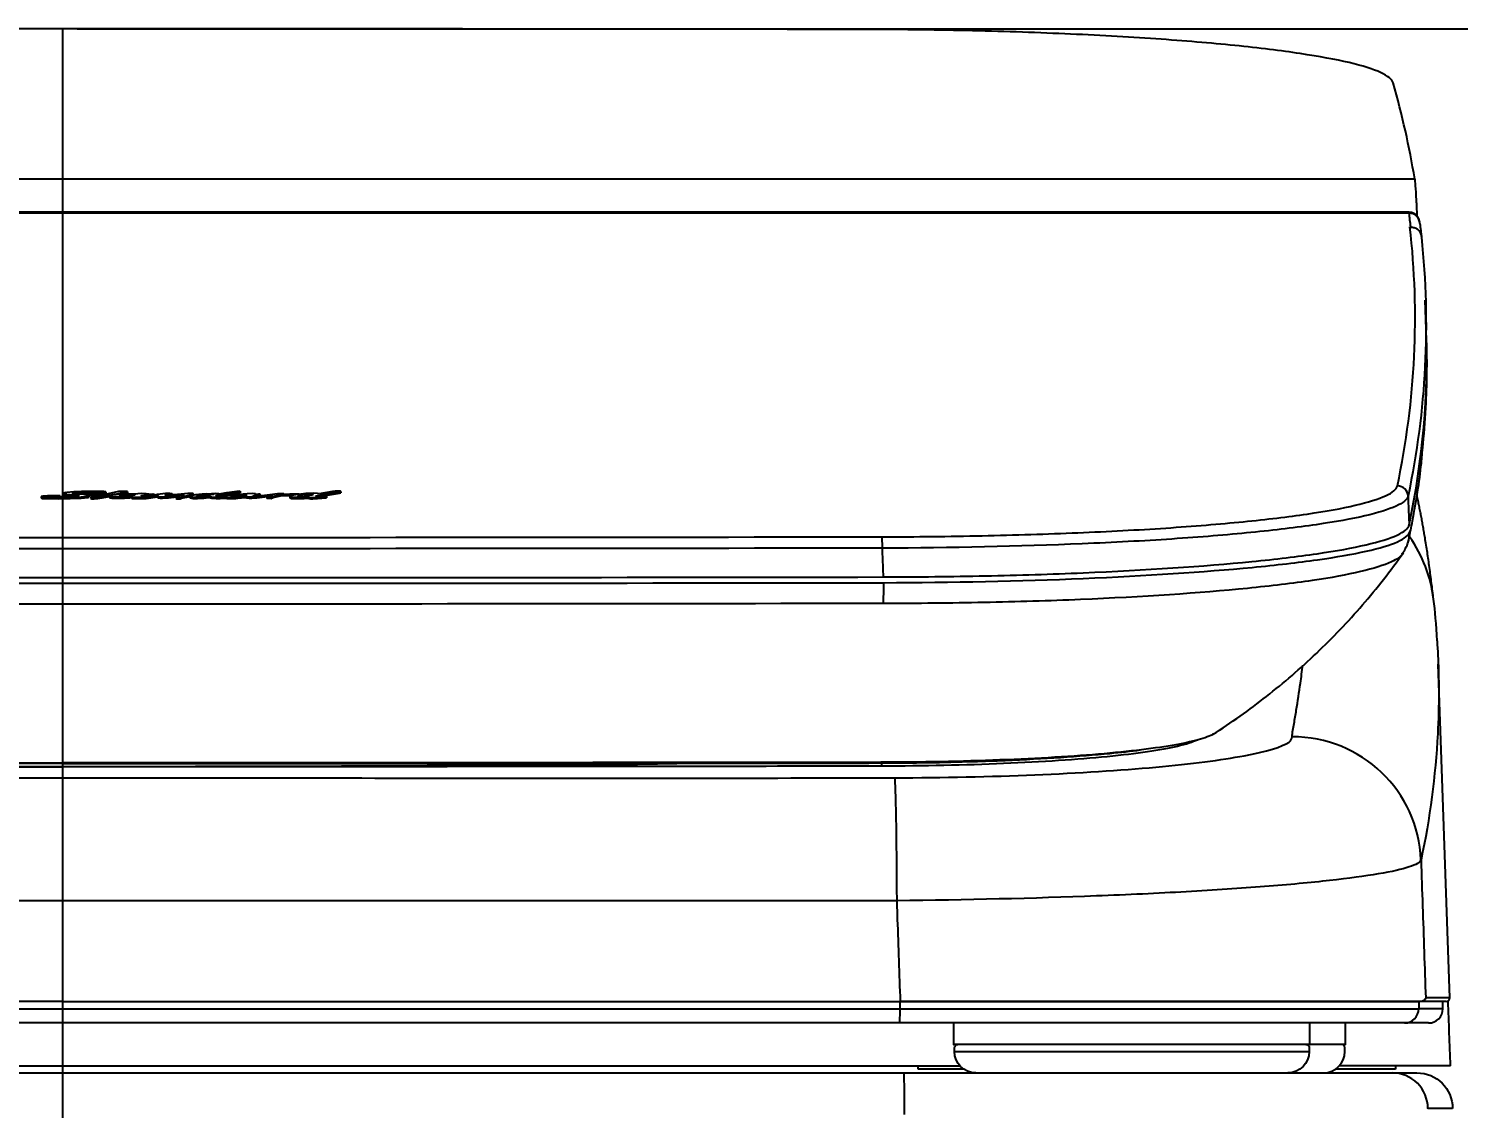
# Model space of a CAD drawing. Header units: millimetres. Extents: x 0 to 460316, y -63250 to 103204.
# Drawn here: x 204984.6 to 205185.2, y 48636.7 to 48788.2 of the extents above; entities that cross this region are included whole.
import ezdxf

# ---------------------------------------------------------------- set-up
doc = ezdxf.new("R2010")
doc.units = ezdxf.units.MM
doc.header["$LTSCALE"] = 25
doc.linetypes.add('CENTER', pattern=[50.8, 31.75, -6.35, 6.35, -6.35])
doc.layers.add('1', color=1, linetype='CENTER')
doc.layers.add('line', color=7, linetype='Continuous')
doc.layers.add('hatch', color=2, linetype='Continuous', lineweight=13)
doc.styles.get("Standard").update_dxf_attribs({"font": 'Gulim.ttf'})
doc.dimstyles.new('SMW72', dxfattribs={"dimtxt": 40, "dimasz": 15, "dimexe": 3, "dimexo": 2, "dimgap": 5, "dimtad": 1, "dimdec": 0, "dimtxsty": 'Standard', "dimcen": 2.5, "dimclrd": 256, "dimclre": 256, "dimclrt": 256, "dimadec": 0, "dimazin": 0, "dimtfac": 1, "dimtdec": 0, "dimtmove": 0, "dimatfit": 3, "dimfxl": 1, "dimarcsym": 0})

# ---------------------------------------------------------------- blocks, each defined once
blk = doc.blocks.new('*D401')
at = {"layer": 'Defpoints', "color": 0}
for p in [(204989.38, 48788.2), (205359.82, 48267.7), (205359.82, 48267.7)]:
    blk.add_point(p, dxfattribs=at)
at = {"layer": 'hatch', "lineweight": -2}
for p, q in [((204991.38, 48788.2), (205362.82, 48788.2)), ((205359.82, 48763.2), (205359.82, 48292.7)), ((205361.82, 48267.7), (205362.82, 48267.7))]:
    blk.add_line(p, q, dxfattribs=at)
at = {"layer": 'hatch'}
for points in [[(205355.66, 48763.2), (205363.99, 48763.2), (205359.82, 48788.2)], [(205355.66, 48292.7), (205363.99, 48292.7), (205359.82, 48267.7)]]:
    blk.add_solid(points, dxfattribs=at)
at = {"layer": 'hatch', "insert": (205329.16, 48527.95), "char_height": 40, "attachment_point": 5, "rotation": 90}
blk.add_mtext('{\\fMalgun Gothic|b0|i0|c0|p50;520}', dxfattribs=at)

msp = doc.modelspace()

# ---------------------------------------------------------------- linework, layer by layer
for p, q in [((204986.59, 48722.63), (204986.32, 48722.56)), ((204986.32, 48722.56), (204986.54, 48722.5)), ((204986.32, 48722.56), (204986.32, 48722.37)), ((204986.32, 48722.37), (204986.54, 48722.3)), ((204986.54, 48722.5), (204986.54, 48722.3)), ((204986.54, 48722.5), (204987.21, 48722.47)), ((204986.54, 48722.3), (204987.21, 48722.27)), ((204987.21, 48722.68), (204986.59, 48722.63)), ((204987.88, 48722.69), (204987.21, 48722.68)), ((204987.21, 48722.47), (204987.21, 48722.27)), ((204987.21, 48722.47), (204988.76, 48722.45)), ((204987.21, 48722.27), (204988.76, 48722.25)), ((204987.65, 48722.58), (204987.83, 48722.62)), ((204987.92, 48722.55), (204987.65, 48722.58)), ((204987.83, 48722.62), (204988.72, 48722.66)), ((204987.83, 48722.62), (204987.83, 48722.56)), ((204988.68, 48722.69), (204987.88, 48722.69)), ((204988.72, 48722.53), (204987.92, 48722.55)), ((204989.02, 48722.67), (204988.68, 48722.69)), ((204988.72, 48722.66), (204989.01, 48722.67)), ((204988.72, 48722.66), (204988.72, 48722.53)), ((204989.74, 48722.54), (204988.72, 48722.53)), ((204988.76, 48722.45), (204990.41, 48722.48)), ((204988.76, 48722.45), (204988.76, 48722.25)), ((204988.76, 48722.25), (204990.41, 48722.28)), ((204989.01, 48722.67), (204989.02, 48722.67)), ((204989.01, 48722.67), (204989.01, 48722.53)), ((204989.02, 48722.67), (204989.02, 48722.53)), ((204989.52, 48723.06), (204989.43, 48722.97)), ((204989.43, 48722.97), (204989.79, 48722.9)), ((204989.43, 48722.97), (204989.43, 48722.77)), ((204989.43, 48722.77), (204989.79, 48722.7)), ((204989.78, 48723.13), (204989.52, 48723.06)), ((204990.37, 48722.56), (204989.74, 48722.54)), ((204989.78, 48723.13), (204989.93, 48723.14)), ((204989.79, 48722.9), (204989.79, 48722.7)), ((204989.79, 48722.9), (204991.03, 48722.79)), ((204989.79, 48722.7), (204990.95, 48722.59)), ((204990.94, 48723.24), (204989.93, 48723.14)), ((204991.12, 48722.6), (204990.37, 48722.56)), ((204990.41, 48722.48), (204991.97, 48722.53)), ((204990.41, 48722.48), (204990.41, 48722.28)), ((204990.41, 48722.28), (204991.97, 48722.33)), ((204990.68, 48723.05), (204990.85, 48723.12)), ((204990.9, 48722.98), (204990.68, 48723.05)), ((204990.85, 48723.12), (204991.74, 48723.19)), ((204990.85, 48723.12), (204990.85, 48723)), ((204991.52, 48722.9), (204990.9, 48722.98)), ((204992.01, 48723.27), (204990.94, 48723.24)), ((204991.03, 48722.79), (204991.03, 48722.6)), ((204991.03, 48722.79), (204991.52, 48722.73)), ((204991.65, 48722.64), (204991.12, 48722.6)), ((204991.18, 48722.95), (204991.74, 48722.99)), ((204992.28, 48722.85), (204991.52, 48722.9)), ((204991.52, 48722.73), (204991.65, 48722.64)), ((204991.52, 48722.73), (204991.52, 48722.63)), ((204991.74, 48723.19), (204992.94, 48723.22)), ((204991.74, 48723.19), (204991.74, 48722.99)), ((204991.74, 48722.99), (204992.94, 48723.02)), ((204991.97, 48722.53), (204992.9, 48722.63)), ((204991.97, 48722.53), (204991.97, 48722.33)), ((204991.97, 48722.33), (204992.9, 48722.43)), ((204993.79, 48723.29), (204992.01, 48723.27)), ((204992.94, 48722.76), (204992.28, 48722.85)), ((204992.9, 48722.63), (204993.03, 48722.68)), ((204992.9, 48722.63), (204992.9, 48722.43)), ((204992.9, 48722.43), (204993.03, 48722.48)), ((204992.94, 48723.22), (204992.94, 48723.02)), ((204992.94, 48723.22), (204993.74, 48723.21)), ((204992.94, 48723.02), (204993.74, 48723.02)), ((204993.03, 48722.68), (204992.94, 48722.76)), ((204993.08, 48722.93), (204993.03, 48722.9)), ((204993.03, 48722.9), (204993.03, 48722.71)), ((204993.03, 48722.9), (204993.48, 48722.86)), ((204993.03, 48722.71), (204993.48, 48722.66)), ((204993.03, 48722.68), (204993.03, 48722.48)), ((204993.34, 48722.95), (204993.08, 48722.93)), ((204993.43, 48722.53), (204993.3, 48722.5)), ((204993.3, 48722.5), (204993.43, 48722.46)), ((204993.3, 48722.5), (204993.3, 48722.3)), ((204993.3, 48722.3), (204993.43, 48722.26)), ((204993.34, 48722.95), (204995.73, 48722.96)), ((204993.57, 48722.57), (204993.43, 48722.53)), ((204993.43, 48722.46), (204993.79, 48722.46)), ((204993.43, 48722.46), (204993.43, 48722.26)), ((204993.43, 48722.26), (204993.79, 48722.26)), ((204993.48, 48722.86), (204993.48, 48722.67)), ((204993.48, 48722.86), (204993.7, 48722.85)), ((204993.57, 48722.68), (204993.48, 48722.67)), ((204993.48, 48722.67), (204993.48, 48722.54)), ((204993.48, 48722.67), (204993.61, 48722.63)), ((204993.83, 48722.68), (204993.57, 48722.68)), ((204993.61, 48722.63), (204993.57, 48722.57)), ((204993.7, 48722.85), (204993.7, 48722.68)), ((204993.7, 48722.85), (204993.82, 48722.85)), ((204993.74, 48723.21), (204993.74, 48723.18)), ((204993.74, 48723.18), (204993.79, 48723.14)), ((204993.74, 48723.18), (204993.74, 48722.98)), ((204993.74, 48722.98), (204993.78, 48722.95)), ((204995.12, 48723.26), (204993.79, 48723.29)), ((204993.79, 48723.14), (204994.37, 48723.12)), ((204993.79, 48723.14), (204993.79, 48722.95)), ((204993.79, 48722.46), (204994.28, 48722.49)), ((204993.79, 48722.46), (204993.79, 48722.26)), ((204993.79, 48722.26), (204994.28, 48722.29)), ((204993.82, 48722.85), (204993.9, 48722.86)), ((204993.82, 48722.85), (204993.82, 48722.68)), ((204993.92, 48722.64), (204993.83, 48722.68)), ((204993.88, 48722.66), (204993.9, 48722.66)), ((204993.9, 48722.86), (204994.01, 48722.89)), ((204993.9, 48722.86), (204993.9, 48722.66)), ((204993.9, 48722.66), (204994.01, 48722.69)), ((204994.1, 48722.62), (204993.92, 48722.64)), ((204994.01, 48722.89), (204995.41, 48722.89)), ((204994.01, 48722.89), (204994.01, 48722.69)), ((204994.01, 48722.69), (204994.44, 48722.69)), ((204995.41, 48722.89), (204994.1, 48722.62)), ((204994.28, 48722.49), (204994.9, 48722.58)), ((204994.28, 48722.49), (204994.28, 48722.29)), ((204994.28, 48722.29), (204994.9, 48722.38)), ((204994.37, 48723.12), (204995.03, 48723.13)), ((204994.37, 48723.12), (204994.37, 48722.95)), ((204994.9, 48722.58), (204996.58, 48722.9)), ((204994.9, 48722.58), (204994.9, 48722.38)), ((204994.9, 48722.38), (204995.92, 48722.57)), ((204995.03, 48723.13), (204995.43, 48723.21)), ((204995.03, 48723.13), (204995.03, 48722.96)), ((204995.43, 48723.21), (204995.12, 48723.26)), ((204995.15, 48722.96), (204995.43, 48723.01)), ((204995.43, 48723.21), (204995.43, 48723.01)), ((204997.17, 48723.26), (204995.73, 48722.96)), ((204996.06, 48722.67), (204995.92, 48722.6)), ((204995.92, 48722.6), (204996.23, 48722.53)), ((204995.92, 48722.6), (204995.92, 48722.4)), ((204995.92, 48722.4), (204996.23, 48722.33)), ((204996.35, 48722.74), (204996.06, 48722.67)), ((204996.23, 48722.53), (204997.43, 48722.52)), ((204996.23, 48722.53), (204996.23, 48722.33)), ((204996.23, 48722.33), (204997.43, 48722.32)), ((204996.87, 48722.8), (204996.35, 48722.74)), ((204996.58, 48722.9), (204996.58, 48722.77)), ((204996.58, 48722.9), (204997.92, 48722.9)), ((204997.92, 48722.9), (204996.87, 48722.8)), ((204996.94, 48722.96), (204998.45, 48723.25)), ((204996.94, 48722.96), (204999.12, 48722.97)), ((204997.39, 48723.28), (204997.17, 48723.26)), ((204997.57, 48722.72), (204997.26, 48722.66)), ((204997.26, 48722.66), (204997.34, 48722.62)), ((204997.34, 48722.62), (204998.01, 48722.65)), ((204998.45, 48723.27), (204997.39, 48723.28)), ((204997.43, 48722.52), (204998.01, 48722.54)), ((204997.43, 48722.52), (204997.43, 48722.32)), ((204997.43, 48722.32), (204998.01, 48722.34)), ((204998.1, 48722.79), (204997.57, 48722.72)), ((204997.57, 48722.72), (204997.57, 48722.63)), ((204998.01, 48722.65), (204998.86, 48722.73)), ((204998.01, 48722.54), (204998.77, 48722.58)), ((204998.01, 48722.54), (204998.01, 48722.34)), ((204998.01, 48722.34), (204998.77, 48722.38)), ((204998.03, 48722.97), (204998.45, 48723.05)), ((204999.08, 48722.88), (204998.1, 48722.79)), ((204998.1, 48722.79), (204998.1, 48722.66)), ((204998.45, 48723.25), (204998.45, 48723.27)), ((204998.45, 48723.25), (204998.45, 48723.05)), ((204998.77, 48722.58), (204999.26, 48722.64)), ((204998.77, 48722.58), (204998.77, 48722.38)), ((204998.77, 48722.38), (204999.08, 48722.42)), ((204998.86, 48722.73), (204999.52, 48722.83)), ((204999.34, 48722.9), (204999.08, 48722.88)), ((204999.08, 48722.88), (204999.08, 48722.76)), ((204999.26, 48722.64), (204999.08, 48722.55)), ((204999.08, 48722.55), (204999.08, 48722.35)), ((204999.08, 48722.55), (204999.17, 48722.5)), ((204999.08, 48722.35), (204999.17, 48722.3)), ((204999.12, 48722.97), (204999.88, 48723.01)), ((204999.17, 48722.5), (204999.17, 48722.3)), ((204999.17, 48722.5), (204999.61, 48722.48)), ((204999.17, 48722.3), (204999.61, 48722.28)), ((204999.52, 48722.89), (204999.34, 48722.9)), ((204999.34, 48722.9), (204999.34, 48722.8)), ((204999.52, 48722.83), (204999.52, 48722.89)), ((204999.61, 48722.48), (204999.61, 48722.28)), ((204999.61, 48722.48), (205000.32, 48722.48)), ((204999.61, 48722.28), (205000.32, 48722.28)), ((204999.88, 48723.01), (205000.37, 48723.02)), ((205000.46, 48722.65), (205000.32, 48722.62)), ((205000.32, 48722.62), (205000.46, 48722.61)), ((205000.32, 48722.48), (205001.08, 48722.51)), ((205000.32, 48722.48), (205000.32, 48722.28)), ((205000.32, 48722.28), (205001.08, 48722.31)), ((205000.37, 48723.02), (205001.08, 48723)), ((205001.57, 48722.85), (205000.46, 48722.65)), ((205000.46, 48722.65), (205000.46, 48722.61)), ((205000.46, 48722.61), (205000.59, 48722.61)), ((205000.59, 48722.61), (205001.35, 48722.67)), ((205001.08, 48723), (205001.43, 48722.95)), ((205001.08, 48722.51), (205002.81, 48722.77)), ((205001.08, 48722.31), (205002.68, 48722.55)), ((205001.08, 48722.51), (205001.08, 48722.31)), ((205001.35, 48722.67), (205002.23, 48722.8)), ((205001.43, 48722.95), (205001.43, 48722.92)), ((205001.43, 48722.92), (205001.97, 48722.93)), ((205002.08, 48722.88), (205001.57, 48722.85)), ((205001.57, 48722.85), (205001.57, 48722.7)), ((205001.97, 48722.93), (205002.23, 48722.92)), ((205002.08, 48722.88), (205002.23, 48722.9)), ((205002.08, 48722.88), (205002.08, 48722.78)), ((205002.23, 48722.92), (205002.23, 48722.9)), ((205002.23, 48722.9), (205002.23, 48722.8)), ((205002.23, 48722.8), (205002.68, 48722.89)), ((205002.68, 48722.89), (205003.79, 48723.02)), ((205002.81, 48722.77), (205002.68, 48722.68)), ((205002.68, 48722.68), (205002.72, 48722.6)), ((205002.68, 48722.68), (205002.68, 48722.48)), ((205002.68, 48722.48), (205002.72, 48722.41)), ((205002.72, 48722.6), (205002.72, 48722.41)), ((205002.72, 48722.6), (205003.03, 48722.55)), ((205002.72, 48722.41), (205003.03, 48722.35)), ((205003.03, 48722.55), (205003.35, 48722.54)), ((205003.03, 48722.55), (205003.03, 48722.35)), ((205003.03, 48722.35), (205003.35, 48722.34)), ((205003.35, 48722.54), (205004.19, 48722.59)), ((205003.35, 48722.54), (205003.35, 48722.34)), ((205003.35, 48722.34), (205004.19, 48722.39)), ((205003.7, 48722.71), (205003.84, 48722.77)), ((205003.97, 48722.7), (205003.7, 48722.71)), ((205003.79, 48723.02), (205004.41, 48723.03)), ((205003.84, 48722.77), (205004.28, 48722.87)), ((205003.84, 48722.77), (205003.84, 48722.7)), ((205004.19, 48722.72), (205003.97, 48722.7)), ((205004.95, 48722.79), (205004.19, 48722.72)), ((205004.19, 48722.59), (205004.99, 48722.68)), ((205004.19, 48722.59), (205004.19, 48722.39)), ((205004.19, 48722.39), (205004.99, 48722.48)), ((205004.28, 48722.87), (205004.7, 48722.99)), ((205004.28, 48722.87), (205004.28, 48722.72)), ((205004.41, 48723.03), (205004.68, 48723)), ((205004.57, 48722.75), (205004.7, 48722.79)), ((205004.68, 48723), (205004.7, 48722.99)), ((205004.7, 48722.99), (205004.7, 48722.79)), ((205005.97, 48722.9), (205004.95, 48722.79)), ((205004.99, 48722.68), (205006.28, 48722.82)), ((205004.99, 48722.68), (205004.99, 48722.48)), ((205004.99, 48722.48), (205005.37, 48722.52)), ((205005.79, 48722.68), (205005.3, 48722.49)), ((205005.3, 48722.49), (205005.35, 48722.46)), ((205005.3, 48722.49), (205005.3, 48722.3)), ((205005.3, 48722.3), (205005.35, 48722.26)), ((205005.35, 48722.46), (205005.35, 48722.26)), ((205005.35, 48722.46), (205005.61, 48722.45)), ((205005.35, 48722.26), (205005.61, 48722.25)), ((205005.61, 48722.45), (205005.61, 48722.25)), ((205005.61, 48722.45), (205005.84, 48722.45)), ((205005.61, 48722.25), (205005.84, 48722.26)), ((205006.41, 48722.83), (205005.79, 48722.68)), ((205005.84, 48722.45), (205005.97, 48722.49)), ((205005.84, 48722.45), (205005.84, 48722.26)), ((205005.84, 48722.26), (205005.97, 48722.29)), ((205006.9, 48723), (205005.97, 48722.9)), ((205005.97, 48722.49), (205006.01, 48722.5)), ((205005.97, 48722.49), (205005.97, 48722.29)), ((205005.97, 48722.29), (205006.01, 48722.3)), ((205006.01, 48722.53), (205007.3, 48722.8)), ((205006.01, 48722.33), (205007.24, 48722.59)), ((205006.01, 48722.5), (205006.01, 48722.53)), ((205006.01, 48722.5), (205006.01, 48722.3)), ((205006.28, 48722.82), (205006.41, 48722.83)), ((205006.28, 48722.82), (205006.28, 48722.79)), ((205007.21, 48723.01), (205006.9, 48723)), ((205007.66, 48722.98), (205007.21, 48723.01)), ((205007.35, 48722.68), (205007.21, 48722.57)), ((205007.21, 48722.57), (205007.21, 48722.37)), ((205007.21, 48722.57), (205007.61, 48722.5)), ((205007.21, 48722.37), (205007.61, 48722.3)), ((205007.3, 48722.8), (205007.7, 48722.91)), ((205007.3, 48722.8), (205007.3, 48722.64)), ((205008.01, 48722.81), (205007.35, 48722.68)), ((205007.61, 48722.5), (205007.61, 48722.3)), ((205007.61, 48722.5), (205008.28, 48722.49)), ((205007.61, 48722.3), (205008.28, 48722.3)), ((205007.7, 48722.91), (205007.66, 48722.98)), ((205007.7, 48722.91), (205007.7, 48722.75)), ((205008.95, 48722.9), (205008.01, 48722.81)), ((205008.15, 48722.58), (205008.24, 48722.66)), ((205008.41, 48722.57), (205008.15, 48722.58)), ((205008.24, 48722.66), (205008.95, 48722.78)), ((205008.24, 48722.66), (205008.24, 48722.58)), ((205008.28, 48722.49), (205009.17, 48722.52)), ((205008.28, 48722.49), (205008.28, 48722.3)), ((205008.28, 48722.3), (205009.17, 48722.32)), ((205008.86, 48722.59), (205008.41, 48722.57)), ((205009.44, 48722.68), (205008.86, 48722.59)), ((205009.49, 48722.96), (205008.95, 48722.9)), ((205008.95, 48722.78), (205009.61, 48722.84)), ((205008.95, 48722.78), (205008.95, 48722.6)), ((205009.17, 48722.52), (205009.88, 48722.62)), ((205009.17, 48722.52), (205009.17, 48722.32)), ((205009.17, 48722.32), (205009.88, 48722.42)), ((205009.88, 48722.76), (205009.44, 48722.68)), ((205009.49, 48722.96), (205009.58, 48722.97)), ((205009.58, 48722.97), (205010.24, 48723.01)), ((205009.61, 48722.84), (205010.06, 48722.88)), ((205009.61, 48722.84), (205009.61, 48722.71)), ((205010.5, 48722.87), (205009.88, 48722.76)), ((205009.88, 48722.62), (205010.24, 48722.53)), ((205009.88, 48722.62), (205009.88, 48722.42)), ((205009.88, 48722.42), (205010.24, 48722.33)), ((205010.06, 48722.88), (205010.55, 48722.9)), ((205010.06, 48722.88), (205010.06, 48722.79)), ((205010.24, 48723.01), (205010.86, 48723.03)), ((205010.24, 48722.53), (205010.24, 48722.33)), ((205010.24, 48722.53), (205010.9, 48722.49)), ((205010.24, 48722.33), (205010.9, 48722.3)), ((205010.55, 48722.9), (205010.5, 48722.87)), ((205011.13, 48722.77), (205010.81, 48722.67)), ((205010.81, 48722.67), (205010.95, 48722.57)), ((205010.86, 48723.03), (205011.21, 48723.01)), ((205010.9, 48722.49), (205011.44, 48722.51)), ((205010.9, 48722.49), (205010.9, 48722.3)), ((205010.9, 48722.3), (205011.44, 48722.31)), ((205010.95, 48722.57), (205011.3, 48722.56)), ((205014.06, 48723.23), (205011.13, 48722.77)), ((205014.06, 48723.03), (205011.13, 48722.57)), ((205011.13, 48722.77), (205011.13, 48722.57)), ((205011.21, 48723.01), (205011.3, 48722.95)), ((205011.3, 48722.95), (205012.37, 48723.13)), ((205011.3, 48722.56), (205011.57, 48722.59)), ((205011.44, 48722.51), (205011.88, 48722.53)), ((205011.44, 48722.51), (205011.44, 48722.31)), ((205011.44, 48722.31), (205011.88, 48722.33)), ((205011.57, 48722.59), (205011.97, 48722.67)), ((205011.88, 48722.53), (205011.88, 48722.33)), ((205011.88, 48722.53), (205012.37, 48722.5)), ((205011.88, 48722.33), (205012.37, 48722.3)), ((205011.97, 48722.67), (205012.46, 48722.75)), ((205012.37, 48723.13), (205013.77, 48723.34)), ((205012.37, 48722.5), (205012.99, 48722.48)), ((205012.37, 48722.5), (205012.37, 48722.3)), ((205012.37, 48722.3), (205012.99, 48722.28)), ((205012.46, 48722.75), (205013.48, 48722.86)), ((205013.08, 48722.7), (205012.9, 48722.65)), ((205012.9, 48722.65), (205012.95, 48722.6)), ((205012.95, 48722.6), (205013.21, 48722.57)), ((205012.99, 48722.48), (205013.66, 48722.51)), ((205012.99, 48722.48), (205012.99, 48722.28)), ((205012.99, 48722.28), (205013.66, 48722.31)), ((205013.93, 48722.81), (205013.08, 48722.7)), ((205013.08, 48722.7), (205013.08, 48722.58)), ((205013.21, 48722.57), (205013.57, 48722.58)), ((205013.48, 48722.86), (205014.06, 48722.91)), ((205013.57, 48722.58), (205014.28, 48722.68)), ((205013.66, 48722.51), (205013.94, 48722.53)), ((205013.66, 48722.51), (205013.66, 48722.31)), ((205013.66, 48722.31), (205013.94, 48722.33)), ((205013.77, 48723.34), (205014.28, 48723.3)), ((205015.04, 48722.9), (205013.93, 48722.81)), ((205013.93, 48722.81), (205013.93, 48722.63)), ((205013.94, 48722.53), (205014.99, 48722.65)), ((205013.94, 48722.53), (205013.94, 48722.33)), ((205013.94, 48722.33), (205014.99, 48722.45)), ((205014.1, 48723.27), (205014.06, 48723.23)), ((205014.06, 48723.23), (205014.06, 48723.03)), ((205014.1, 48723.07), (205014.06, 48723.03)), ((205014.06, 48722.91), (205015.22, 48723)), ((205014.28, 48723.3), (205014.1, 48723.27)), ((205014.1, 48723.27), (205014.1, 48723.07)), ((205014.28, 48723.1), (205014.1, 48723.07)), ((205014.28, 48723.3), (205014.28, 48723.1)), ((205014.28, 48722.68), (205014.86, 48722.78)), ((205014.51, 48722.77), (205014.55, 48722.8)), ((205014.64, 48722.77), (205014.51, 48722.77)), ((205014.51, 48722.77), (205014.51, 48722.72)), ((205014.55, 48722.8), (205015.04, 48722.86)), ((205014.86, 48722.78), (205014.64, 48722.77)), ((205014.64, 48722.77), (205014.64, 48722.74)), ((205014.99, 48722.65), (205015.26, 48722.66)), ((205014.99, 48722.65), (205014.99, 48722.45)), ((205014.99, 48722.45), (205015.08, 48722.45)), ((205015.04, 48722.86), (205015.22, 48722.9)), ((205015.04, 48722.9), (205015.04, 48722.86)), ((205015.22, 48722.9), (205015.04, 48722.9)), ((205015.08, 48722.59), (205015.26, 48722.66)), ((205015.17, 48722.52), (205015.08, 48722.59)), ((205015.08, 48722.59), (205015.08, 48722.39)), ((205015.17, 48722.32), (205015.08, 48722.39)), ((205015.17, 48722.52), (205015.17, 48722.32)), ((205015.53, 48722.5), (205015.17, 48722.52)), ((205015.53, 48722.3), (205015.17, 48722.32)), ((205015.22, 48723), (205015.97, 48723.02)), ((205015.88, 48722.51), (205015.53, 48722.5)), ((205015.53, 48722.5), (205015.53, 48722.3)), ((205015.88, 48722.31), (205015.53, 48722.3)), ((205016.59, 48722.56), (205015.88, 48722.51)), ((205015.88, 48722.51), (205015.88, 48722.31)), ((205016.59, 48722.36), (205015.88, 48722.31)), ((205015.97, 48723.02), (205016.42, 48722.99)), ((205016.55, 48722.78), (205016.06, 48722.64)), ((205016.06, 48722.64), (205016.64, 48722.67)), ((205016.37, 48722.95), (205016.28, 48722.92)), ((205016.28, 48722.92), (205016.46, 48722.91)), ((205016.42, 48722.99), (205016.37, 48722.95)), ((205016.37, 48722.95), (205016.37, 48722.92)), ((205016.42, 48722.99), (205016.42, 48722.91)), ((205016.46, 48722.91), (205016.82, 48722.93)), ((205017.08, 48722.89), (205016.55, 48722.78)), ((205016.55, 48722.78), (205016.55, 48722.67)), ((205017.71, 48722.68), (205016.59, 48722.56)), ((205016.59, 48722.56), (205016.59, 48722.36)), ((205017.71, 48722.48), (205016.59, 48722.36)), ((205016.64, 48722.67), (205016.99, 48722.69)), ((205016.82, 48722.93), (205017.04, 48722.93)), ((205016.99, 48722.69), (205019.48, 48722.99)), ((205017.04, 48722.93), (205017.08, 48722.89)), ((205017.08, 48722.89), (205017.08, 48722.7)), ((205018.86, 48722.81), (205017.71, 48722.68)), ((205017.71, 48722.68), (205017.71, 48722.48)), ((205018.04, 48722.52), (205017.71, 48722.48)), ((205018.02, 48722.51), (205018.46, 48722.71)), ((205018.02, 48722.51), (205018.02, 48722.31)), ((205018.15, 48722.49), (205018.02, 48722.51)), ((205018.15, 48722.29), (205018.02, 48722.31)), ((205018.63, 48722.49), (205018.15, 48722.49)), ((205018.15, 48722.49), (205018.15, 48722.29)), ((205018.63, 48722.29), (205018.15, 48722.29)), ((205018.46, 48722.71), (205018.86, 48722.81)), ((205018.63, 48722.49), (205018.65, 48722.49)), ((205018.63, 48722.49), (205018.63, 48722.29)), ((205018.63, 48722.29), (205018.65, 48722.29)), ((205018.82, 48722.52), (205018.65, 48722.49)), ((205018.65, 48722.49), (205018.65, 48722.29)), ((205018.82, 48722.32), (205018.65, 48722.29)), ((205018.86, 48722.56), (205018.82, 48722.52)), ((205018.82, 48722.52), (205018.82, 48722.32)), ((205018.86, 48722.37), (205018.82, 48722.32)), ((205019.26, 48722.68), (205018.86, 48722.56)), ((205018.86, 48722.56), (205018.86, 48722.37)), ((205019.26, 48722.48), (205018.86, 48722.37)), ((205019.88, 48722.79), (205019.26, 48722.68)), ((205019.26, 48722.68), (205019.26, 48722.48)), ((205019.88, 48722.6), (205019.26, 48722.48)), ((205019.48, 48722.99), (205019.75, 48723.01)), ((205019.75, 48723.01), (205020.1, 48723.01)), ((205021.22, 48722.88), (205019.88, 48722.79)), ((205019.88, 48722.79), (205019.88, 48722.6)), ((205021.22, 48722.68), (205019.88, 48722.6)), ((205020.1, 48723.01), (205020.37, 48722.98)), ((205020.37, 48722.98), (205020.24, 48722.91)), ((205020.24, 48722.91), (205021.22, 48722.94)), ((205020.37, 48722.98), (205020.37, 48722.91)), ((205021.22, 48722.94), (205022.19, 48722.96)), ((205022.37, 48722.9), (205021.22, 48722.88)), ((205021.22, 48722.88), (205021.22, 48722.68)), ((205021.35, 48722.68), (205021.22, 48722.59)), ((205021.38, 48722.68), (205021.22, 48722.68)), ((205021.22, 48722.59), (205021.22, 48722.39)), ((205021.22, 48722.59), (205021.48, 48722.51)), ((205021.22, 48722.39), (205021.48, 48722.31)), ((205021.75, 48722.77), (205021.35, 48722.68)), ((205021.48, 48722.51), (205022.37, 48722.47)), ((205021.48, 48722.51), (205021.48, 48722.31)), ((205021.48, 48722.31), (205022.37, 48722.27)), ((205022.77, 48722.92), (205021.75, 48722.77)), ((205022.19, 48722.96), (205022.42, 48722.94)), ((205022.73, 48722.77), (205022.33, 48722.67)), ((205022.33, 48722.67), (205022.37, 48722.6)), ((205022.55, 48722.91), (205022.37, 48722.9)), ((205022.37, 48722.9), (205022.37, 48722.86)), ((205022.37, 48722.6), (205022.64, 48722.58)), ((205022.37, 48722.47), (205023.26, 48722.49)), ((205022.37, 48722.47), (205022.37, 48722.27)), ((205022.37, 48722.27), (205023.26, 48722.29)), ((205022.42, 48722.94), (205022.55, 48722.91)), ((205022.55, 48722.91), (205022.55, 48722.89)), ((205022.64, 48722.58), (205023.22, 48722.62)), ((205023.48, 48722.85), (205022.73, 48722.77)), ((205022.73, 48722.77), (205022.73, 48722.59)), ((205023.48, 48722.98), (205022.77, 48722.92)), ((205023.22, 48722.62), (205023.53, 48722.67)), ((205023.26, 48722.49), (205023.89, 48722.54)), ((205023.26, 48722.49), (205023.26, 48722.29)), ((205023.26, 48722.29), (205023.89, 48722.34)), ((205024.6, 48723.02), (205023.48, 48722.98)), ((205024.15, 48722.9), (205023.48, 48722.85)), ((205023.48, 48722.85), (205023.48, 48722.66)), ((205023.53, 48722.67), (205024.33, 48722.83)), ((205023.89, 48722.54), (205023.89, 48722.49)), ((205023.89, 48722.49), (205023.89, 48722.29)), ((205023.89, 48722.49), (205024.11, 48722.45)), ((205023.89, 48722.29), (205024.11, 48722.26)), ((205024.11, 48722.45), (205024.46, 48722.45)), ((205024.11, 48722.45), (205024.11, 48722.26)), ((205024.11, 48722.26), (205024.46, 48722.25)), ((205024.15, 48722.9), (205024.15, 48722.8)), ((205024.42, 48722.9), (205024.15, 48722.9)), ((205024.33, 48722.83), (205024.55, 48722.89)), ((205024.42, 48722.9), (205024.42, 48722.86)), ((205024.55, 48722.89), (205024.42, 48722.9)), ((205024.46, 48722.45), (205026.36, 48722.6)), ((205024.46, 48722.45), (205024.46, 48722.25)), ((205024.46, 48722.25), (205026.36, 48722.4)), ((205025.13, 48723), (205024.6, 48723.02)), ((205024.82, 48722.57), (205024.95, 48722.67)), ((205025.97, 48722.62), (205024.82, 48722.57)), ((205024.95, 48722.67), (205025.93, 48722.89)), ((205024.95, 48722.67), (205024.95, 48722.58)), ((205025.35, 48722.96), (205025.13, 48723)), ((205027.22, 48723.27), (205025.35, 48722.96)), ((205025.54, 48722.6), (205025.93, 48722.69)), ((205025.93, 48722.89), (205028.2, 48723.26)), ((205025.93, 48722.69), (205028.2, 48723.06)), ((205025.93, 48722.89), (205025.93, 48722.69)), ((205026.37, 48722.62), (205025.97, 48722.62)), ((205026.36, 48722.6), (205026.36, 48722.4)), ((205026.36, 48722.6), (205026.37, 48722.6)), ((205026.36, 48722.4), (205026.37, 48722.4)), ((205026.37, 48722.6), (205026.37, 48722.62)), ((205026.37, 48722.6), (205026.37, 48722.4)), ((205027.57, 48723.3), (205027.22, 48723.27)), ((205027.88, 48723.32), (205027.57, 48723.3)), ((205028.33, 48723.3), (205027.88, 48723.32)), ((205028.2, 48723.26), (205028.37, 48723.28)), ((205028.2, 48723.26), (205028.2, 48723.06)), ((205028.2, 48723.06), (205028.37, 48723.08)), ((205028.37, 48723.28), (205028.33, 48723.3)), ((205028.37, 48723.28), (205028.37, 48723.08))]:
    msp.add_line(p, q)
at = {"layer": '1', "ltscale": 50}
msp.add_line((204989.38, 48267.7), (204989.38, 48788.2), dxfattribs=at)
at = {"layer": 'line'}
for p, q in [((204799.7, 48767.16), (205179.06, 48767.16)), ((205178.3, 48762.33), (204800.46, 48762.33)), ((205178.28, 48762.45), (204800.48, 48762.45)), ((205178.4, 48760.39), (205178.52, 48760.39)), ((205180.7, 48746.06), (205180.55, 48750.14)), ((205184.01, 48652.22), (205182.38, 48699.03)), ((205106.86, 48651.7), (205179.64, 48651.7)), ((205106.86, 48650.7), (205106.86, 48651.7)), ((205179.9, 48651.7), (205179.64, 48651.7)), ((205179.64, 48651.7), (205179.64, 48650.7)), ((205183.51, 48651.7), (205179.9, 48651.7)), ((205184.01, 48652.22), (205180.62, 48652.22)), ((205183.03, 48650.7), (205183.03, 48651.7)), ((205106.86, 48650.7), (205179.64, 48650.7)), ((205183.03, 48650.7), (205179.64, 48650.7)), ((205177.64, 48648.7), (205106.82, 48648.7)), ((205114.38, 48645.7), (205114.38, 48648.7)), ((205164.38, 48645.7), (205164.38, 48648.7)), ((205169.38, 48645.7), (205169.38, 48648.7)), ((205181.03, 48648.7), (205177.64, 48648.7)), ((205114.48, 48644.7), (205114.48, 48645.2)), ((205164.28, 48645.2), (205164.28, 48644.7)), ((205169.28, 48644.7), (205169.28, 48645.2)), ((204863.52, 48642.7), (205115.24, 48642.7)), ((205109.38, 48642.2), (205109.38, 48642.7)), ((205113.77, 48642.2), (205109.38, 48642.2)), ((205115.82, 48642.2), (205113.77, 48642.2)), ((205176.38, 48642.2), (205167.94, 48642.2)), ((205184.11, 48642.7), (205168.52, 48642.7)), ((205176.38, 48642.7), (205176.38, 48642.2)), ((205184.39, 48636.71), (205184.39, 48636.71))]:
    msp.add_line(p, q, dxfattribs=at)
for centre, radius, start, end in [((205183.51, 48652.2), 0.5, 270, 2), ((205181.03, 48650.7), 2, 270, 0), ((205168.78, 48645.2), 0.5, 360, 90), ((205166.28, 48644.7), 3, 270, 0)]:
    msp.add_arc(centre, radius, start, end, dxfattribs=at)
at = {"layer": 'line', "extrusion": (0, 0, -1)}
for centre, radius, start, end in [((-205114.98, 48645.2), 0.5, 360, 90), ((-205163.78, 48645.2), 0.5, 90, 180), ((-205117.48, 48644.7), 3, 270, 0), ((-205161.28, 48644.7), 3, 180, 270), ((-205179.39, 48636.7), 5, 89.9999, 179.7867)]:
    msp.add_arc(centre, radius, start, end, dxfattribs=at)
at = {"layer": 'line'}
for centre, major_axis, ratio, start_param, end_param in [((204989.38, 48073.63), (7150.96, 0), 0.099926, 1.555112, 1.586481), ((193959.42, 48748.77), (11221.16, 0), 0.099919, 0.016403, 0.028416), ((193987.12, 48748.79), (-11192, 0.03), 0.100043, 3.151987, 3.153719), ((205178.3, 48760.84), (-1.49, -0.18), 0.994973, 3.055446, 4.592366), ((193959.38, 48747.66), (11219.75, 0), 0.099919, 6.262135, 6.294542), ((193959.38, 48742.15), (11221.39, 0), 0.099919, 6.262159, 6.286674), ((205176.64, 48722.57), (-1.47, 0.31), 0.994827, 3.385392, 4.919015), ((205104.35, 48715.41), (0, 1.5), 0.015654, 4.654732, 6.183585), ((205173.83, 48717.41), (-4.39, 0.97), 0.995212, 2.865312, 3.076524), ((205173.83, 48717.41), (-4.39, 0.97), 0.995212, 3.076524, 3.370647), ((205104.49, 48710.76), (-0.01, 4.5), 0.015684, 3.919975, 4.647697), ((205161.97, 48670.94), (17.6, -3.78), 0.994982, 0.247594, 1.786699), ((205106.14, 48665.21), (0.04, -18), 0.016222, 1.606487, 3.02517), ((194050.69, 37627.51), (-17.6, 59490.68), 0.190492, 4.898565, 4.898721), ((205106.82, 48650.7), (0, 2), 0.016186, 3.141593, 4.712389), ((205177.64, 48650.7), (0, 2), 0.999698, 3.141593, 4.712389)]:
    msp.add_ellipse(centre, major_axis=major_axis, ratio=ratio, start_param=start_param, end_param=end_param, dxfattribs=at)
for points, knots in [([(205176.04, 48780.63), (205175.9, 48781.11), (205175.31, 48781.59), (205173.26, 48782.54), (205171.78, 48783), (205167.98, 48783.9), (205165.69, 48784.32), (205160.34, 48785.13), (205157.23, 48785.51), (205150.42, 48786.2), (205146.73, 48786.51), (205138.74, 48787.06), (205134.41, 48787.3), (205125.51, 48787.69), (205120.9, 48787.84), (205111.36, 48788.05), (205106.45, 48788.11), (205101.53, 48788.11)], [0, 0, 0, 0, 0.125, 0.125, 0.25, 0.25, 0.375, 0.375, 0.5, 0.5, 0.625, 0.625, 0.75, 0.75, 0.875, 0.875, 1, 1, 1, 1]), ([(205179.06, 48767.16), (205179.11, 48766.85), (205179.19, 48765.81), (205179.31, 48763.53), (205179.35, 48762.8), (205179.39, 48761.98)], [0, 0, 0, 0, 0.719272, 0.719272, 1, 1, 1, 1]), ([(205179.79, 48761.05), (205179.79, 48761.07), (205179.77, 48761.15), (205179.76, 48761.26), (205179.65, 48761.57), (205179.49, 48761.86), (205179.19, 48762.17), (205178.77, 48762.4), (205178.45, 48762.44), (205178.29, 48762.43)], [0, 0, 0, 0, 0.15117, 0.404416, 0.488269, 0.587567, 0.719033, 0.866869, 1, 1, 1, 1]), ([(205178.52, 48760.39), (205178.69, 48760.39), (205178.86, 48760.36), (205179.17, 48760.25), (205179.33, 48760.17), (205179.59, 48759.96), (205179.7, 48759.83), (205179.88, 48759.55), (205179.95, 48759.39), (205180, 48759.14), (205180.02, 48759.04), (205180.02, 48758.95)], [0, 0, 0, 0, 0.219725, 0.219725, 0.439451, 0.439451, 0.659172, 0.659172, 0.878881, 0.878881, 1, 1, 1, 1]), ([(205180.25, 48729.97), (205180.44, 48731.89), (205180.58, 48733.81), (205180.82, 48738.83), (205180.84, 48741.93), (205180.73, 48745.03)], [0, 0, 0, 0, 0.382262, 0.382262, 1, 1, 1, 1]), ([(205178.15, 48716.16), (205178.17, 48716.21), (205178.25, 48716.48), (205178.32, 48716.86), (205178.42, 48717.41), (205178.54, 48718.01), (205179.24, 48721.61), (205179.85, 48725.24), (205180.13, 48728.67), (205180.25, 48729.97)], [0, 0, 0, 0, 0.004155, 0.024839, 0.058482, 0.108342, 0.20691, 0.837665, 1, 1, 1, 1]), ([(205104.35, 48716.92), (205109.09, 48716.92), (205113.76, 48716.98), (205122.96, 48717.17), (205127.5, 48717.31), (205136.11, 48717.67), (205140.22, 48717.89), (205148.05, 48718.41), (205151.7, 48718.71), (205158.32, 48719.37), (205161.33, 48719.73), (205166.63, 48720.5), (205168.87, 48720.91), (205172.55, 48721.77), (205174, 48722.22), (205175.99, 48723.13), (205176.54, 48723.59), (205176.64, 48724.06)], [0, 0, 0, 0, 0.125, 0.125, 0.25, 0.25, 0.375, 0.375, 0.5, 0.5, 0.625, 0.625, 0.75, 0.75, 0.875, 0.875, 1, 1, 1, 1]), ([(205178.14, 48722.62), (205177.94, 48721.68), (205175.85, 48720.73), (205170.22, 48719.42), (205167.93, 48719.01), (205162.53, 48718.22), (205159.46, 48717.85), (205152.71, 48717.18), (205148.99, 48716.88), (205141.01, 48716.34), (205136.81, 48716.12), (205123.65, 48715.56), (205113.95, 48715.35), (205104.38, 48715.33)], [0, 0, 0, 0, 0.25, 0.25, 0.375, 0.375, 0.5, 0.5, 0.625, 0.625, 0.75, 0.75, 1, 1, 1, 1]), ([(205178.14, 48722.62), (205178.14, 48722.56), (205178.14, 48722.5), (205178.17, 48721.64), (205178.2, 48720.85), (205178.25, 48719.56), (205178.27, 48719.07), (205178.29, 48718.57)], [0, 0, 0, 0, 0.046826, 0.046826, 0.634904, 0.634904, 1, 1, 1, 1]), ([(205104.53, 48711.28), (205109.36, 48711.29), (205114.12, 48711.34), (205123.52, 48711.54), (205128.15, 48711.68), (205141.32, 48712.24), (205149.46, 48712.78), (205159.59, 48713.78), (205162.68, 48714.15), (205168.07, 48714.94), (205170.36, 48715.36), (205174.12, 48716.23), (205175.6, 48716.69), (205177.62, 48717.62), (205178.18, 48718.09), (205178.29, 48718.57)], [0, 0, 0, 0, 0.125, 0.125, 0.25, 0.25, 0.5, 0.5, 0.625, 0.625, 0.75, 0.75, 0.875, 0.875, 1, 1, 1, 1]), ([(205104.56, 48710.48), (205114.12, 48710.51), (205123.74, 48710.71), (205141.38, 48711.45), (205149.51, 48711.98), (205159.64, 48712.96), (205162.73, 48713.32), (205168.11, 48714.08), (205170.4, 48714.48), (205174.16, 48715.32), (205175.64, 48715.77), (205177.66, 48716.66), (205178.22, 48717.12), (205178.5, 48717.8)], [0, 0, 0, 0, 0.25, 0.25, 0.5, 0.5, 0.625, 0.625, 0.75, 0.75, 0.875, 0.875, 1, 1, 1, 1]), ([(205104.53, 48711.28), (205104.51, 48711.78), (205104.49, 48712.28), (205104.45, 48713.51), (205104.42, 48714.24), (205104.39, 48715.09), (205104.38, 48715.21), (205104.38, 48715.33)], [0, 0, 0, 0, 0.370172, 0.370172, 0.912054, 0.912054, 1, 1, 1, 1]), ([(205177.34, 48714.48), (205177.08, 48714.12), (205176.57, 48713.75), (205174.8, 48712.93), (205173.33, 48712.47), (205169.59, 48711.59), (205167.33, 48711.17), (205162, 48710.39), (205158.94, 48710.02), (205148.92, 48709.02), (205140.89, 48708.48), (205127.83, 48707.93), (205123.25, 48707.79), (205114, 48707.61), (205109.31, 48707.56), (205104.54, 48707.56)], [0, 0, 0, 0, 0.096983, 0.096983, 0.225985, 0.225985, 0.354988, 0.354988, 0.48399, 0.48399, 0.741995, 0.741995, 0.870998, 0.870998, 1, 1, 1, 1]), ([(205150.72, 48689.16), (205153.33, 48690.83), (205158.37, 48694.41), (205165.42, 48700.5), (205171.85, 48707.25), (205175.68, 48712.13), (205177.48, 48714.67)], [0, 0, 0, 0, 0.249384, 0.499921, 0.750498, 1, 1, 1, 1]), ([(205182.21, 48702.32), (205182.1, 48704.66), (205181.96, 48706.45), (205181.71, 48708.18), (205181.64, 48708.67), (205181.56, 48709.16), (205181.48, 48709.64)], [0, 0, 0, 0, 1, 1, 1, 1.285745, 1.285745, 1.285745, 1.285745]), ([(205182.21, 48702.32), (205182.3, 48700.97), (205182.37, 48699.57), (205182.43, 48697.18), (205182.45, 48696.17), (205182.45, 48695.16)], [0, 0, 0, 0, 0.578782, 0.578782, 1, 1, 1, 1]), ([(205161.88, 48688.85), (205161.9, 48689.47), (205162.05, 48690.09), (205162.25, 48691.34), (205162.36, 48691.97), (205162.66, 48693.86), (205162.85, 48695.12), (205163.15, 48697.22), (205163.27, 48698.07), (205163.38, 48698.91)], [0, 0, 0, 0, 0.187353, 0.187353, 0.374706, 0.374706, 0.749413, 0.749413, 1, 1, 1, 1]), ([(205182.45, 48695.16), (205182.45, 48693.21), (205182.4, 48691.26), (205181.99, 48683.38), (205181.21, 48677.39), (205179.96, 48671.57)], [0, 0, 0, 0, 0.247958, 0.247958, 1, 1, 1, 1]), ([(204827.87, 48689.27), (204827.99, 48689.19), (204828.13, 48689.12), (204828.9, 48688.76), (204829.77, 48688.49), (204833.06, 48687.7), (204836.25, 48687.2), (204844.08, 48686.37), (204848.81, 48686.02), (204859.08, 48685.52), (204864.76, 48685.36), (204873.2, 48685.27), (204876.04, 48685.27), (204881.71, 48685.26), (204884.54, 48685.26), (204898.71, 48685.24), (204910.04, 48685.23), (204944.04, 48685.2), (204966.71, 48685.19), (204989.38, 48685.19)], [0, 0, 0, 0, 0.012598, 0.012598, 0.059617, 0.059617, 0.153656, 0.153656, 0.247694, 0.247694, 0.341732, 0.341732, 0.388751, 0.388751, 0.43577, 0.43577, 0.623847, 0.623847, 1, 1, 1, 1]), ([(205150.89, 48689.27), (205150.77, 48689.19), (205150.62, 48689.12), (205149.86, 48688.76), (205148.99, 48688.49), (205145.7, 48687.7), (205142.51, 48687.2), (205134.68, 48686.37), (205129.95, 48686.02), (205119.68, 48685.52), (205114, 48685.36), (205105.56, 48685.27), (205102.72, 48685.27), (205097.05, 48685.26), (205094.22, 48685.26), (205080.05, 48685.24), (205068.72, 48685.23), (205034.72, 48685.2), (205012.05, 48685.19), (204989.38, 48685.19)], [0, 0, 0, 0, 0.012598, 0.012598, 0.059617, 0.059617, 0.153656, 0.153656, 0.247694, 0.247694, 0.341732, 0.341732, 0.388751, 0.388751, 0.43577, 0.43577, 0.623847, 0.623847, 1, 1, 1, 1]), ([(205148.59, 48688.4), (205147.95, 48688.1), (205147, 48687.8), (205143.49, 48686.98), (205140.13, 48686.48), (205131.75, 48685.65), (205126.77, 48685.32), (205116.01, 48684.87), (205110.13, 48684.74), (205104.26, 48684.73)], [0.0900828, 0.0900828, 0.0900828, 0.0900828, 0.2277069, 0.2277069, 0.485138, 0.485138, 0.742569, 0.742569, 1, 1, 1, 1]), ([(205106.13, 48683.1), (205112.88, 48683.12), (205119.56, 48683.27), (205131.94, 48683.78), (205137.77, 48684.15), (205147.72, 48685.06), (205151.96, 48685.6), (205158.29, 48686.79), (205160.46, 48687.45), (205161.44, 48688.12)], [0, 0, 0, 0, 0.25, 0.25, 0.5, 0.5, 0.75, 0.75, 1, 1, 1, 1]), ([(205161.44, 48688.12), (205161.63, 48688.24), (205161.69, 48688.36), (205161.83, 48688.61), (205161.87, 48688.73), (205161.88, 48688.85)], [0, 0, 0, 0, 0.5, 0.5, 1, 1, 1, 1]), ([(205117.15, 48685.39), (205118.66, 48685.43), (205120.14, 48685.49), (205127.02, 48685.78), (205132.06, 48686.11), (205137.83, 48686.68), (205139.25, 48686.84), (205140.56, 48687.01)], [0, 0, 0, 0, 0.163216, 0.163216, 0.777345, 0.777345, 1, 1, 1, 1]), ([(204874.5, 48684.73), (204883.14, 48684.72), (204891.79, 48684.71), (204905.1, 48684.69), (204909.77, 48684.69), (204919.1, 48684.68), (204923.77, 48684.67), (204929.6, 48684.67), (204930.77, 48684.67), (204936.61, 48684.66), (204941.27, 48684.66), (204960.42, 48684.65), (204974.9, 48684.64), (204989.38, 48684.64)], [0, 0, 0, 0, 0.225799, 0.225799, 0.347669, 0.347669, 0.469538, 0.469538, 0.500005, 0.500005, 0.621875, 0.621875, 1, 1, 1, 1]), ([(205083.44, 48685.25), (205082.3, 48685.22), (205079.51, 48685.15), (205074.76, 48685.06), (205069.39, 48684.97), (205062.18, 48684.89), (205053.35, 48684.82), (205043.17, 48684.77), (205033.94, 48684.73), (205027.03, 48684.71), (205022.24, 48684.69), (205019.1, 48684.69), (205015.64, 48684.68), (205011.19, 48684.67), (205005.21, 48684.66), (204997.87, 48684.65), (204989.86, 48684.63), (204979.41, 48684.62), (204967.34, 48684.62), (204957.04, 48684.63), (204951.7, 48684.65), (204950.79, 48684.65)], [0, 0, 0, 0, 0.028618, 0.06856, 0.112032, 0.153966, 0.235536, 0.312767, 0.382806, 0.442085, 0.467559, 0.490226, 0.512319, 0.545022, 0.58976, 0.646325, 0.709278, 0.769313, 0.880373, 0.979514, 1, 1, 1, 1]), ([(204989.38, 48684.64), (204989.38, 48684.64), (204989.38, 48684.64), (204989.38, 48684.67), (204989.38, 48684.69), (204989.38, 48684.75), (204989.38, 48684.79), (204989.38, 48684.88), (204989.38, 48684.93), (204989.38, 48685.02), (204989.38, 48685.05), (204989.38, 48685.09)], [0, 0, 0, 0, 0.214941, 0.214941, 0.429881, 0.429881, 0.644822, 0.644822, 0.859762, 0.859762, 1, 1, 1, 1]), ([(205104.26, 48684.73), (205095.61, 48684.72), (205086.97, 48684.71), (205073.66, 48684.69), (205068.99, 48684.69), (205059.66, 48684.68), (205054.99, 48684.67), (205049.15, 48684.67), (205047.99, 48684.67), (205042.15, 48684.66), (205037.49, 48684.66), (205018.34, 48684.65), (205003.86, 48684.64), (204989.38, 48684.64)], [0, 0, 0, 0, 0.225799, 0.225799, 0.347669, 0.347669, 0.469538, 0.469538, 0.500005, 0.500005, 0.621875, 0.621875, 1, 1, 1, 1]), ([(204872.63, 48683.1), (204892.08, 48683.06), (204911.54, 48683.04), (204950.46, 48683.07), (204969.92, 48683.12), (204989.38, 48683.12)], [0, 0, 0, 0, 0.5, 0.5, 1, 1, 1, 1]), ([(204989.38, 48683.12), (205008.84, 48683.12), (205028.3, 48683.07), (205067.22, 48683.04), (205086.68, 48683.06), (205106.13, 48683.1)], [0, 0, 0, 0, 0.5, 0.5, 1, 1, 1, 1]), ([(205179.96, 48671.57), (205179.85, 48671.24), (205179.29, 48670.91), (205177.29, 48670.26), (205175.83, 48669.93), (205172.08, 48669.29), (205169.8, 48668.98), (205164.48, 48668.39), (205161.39, 48668.1), (205154.64, 48667.57), (205150.98, 48667.33), (205143.05, 48666.89), (205138.79, 48666.69), (205125.64, 48666.18), (205116.09, 48665.95), (205106.43, 48665.85)], [0, 0, 0, 0, 0.125, 0.125, 0.25, 0.25, 0.375, 0.375, 0.5, 0.5, 0.625, 0.625, 0.75, 0.75, 1, 1, 1, 1]), ([(205179.96, 48671.57), (205180.03, 48669.41), (205180.1, 48667.26), (205180.32, 48660.81), (205180.47, 48656.52), (205180.62, 48652.22)], [0, 0, 0, 0, 0.333577, 0.333577, 1, 1, 1, 1]), ([(205106.92, 48651.7), (205106.79, 48655.55), (205106.65, 48659.4), (205106.49, 48664.11), (205106.46, 48664.98), (205106.43, 48665.85)], [0, 0, 0, 0, 0.815446, 0.815446, 1, 1, 1, 1]), ([(205179.9, 48651.7), (205178.63, 48651.7), (205175.86, 48651.7), (205169.53, 48651.7), (205167.11, 48651.7), (205161.64, 48651.7), (205158.58, 48651.7), (205151.93, 48651.7), (205148.39, 48651.7), (205140.89, 48651.7), (205136.89, 48651.7), (205128.64, 48651.7), (205124.42, 48651.7), (205115.8, 48651.7), (205111.37, 48651.7), (205106.92, 48651.7)], [0, 0, 0, 0, 0.25, 0.25, 0.375, 0.375, 0.5, 0.5, 0.625, 0.625, 0.75, 0.75, 0.875, 0.875, 1, 1, 1, 1]), ([(205180.62, 48652.22), (205180.62, 48652.22), (205180.62, 48652.22), (205180.59, 48652.11), (205180.53, 48652.01), (205180.34, 48651.82), (205180.2, 48651.74), (205179.99, 48651.71), (205179.94, 48651.7), (205179.9, 48651.7)], [0, 0, 0, 0, 0.006188, 0.006188, 0.436671, 0.436671, 0.887456, 0.887456, 1, 1, 1, 1]), ([(204871.9, 48650.7), (204875.91, 48650.7), (204879.91, 48650.7), (204899.94, 48650.7), (204915.97, 48650.7), (204951.12, 48650.7), (204970.25, 48650.7), (204989.38, 48650.7)], [0, 0, 0, 0, 0.102299, 0.102299, 0.5115, 0.5115, 1, 1, 1, 1]), ([(204989.38, 48650.7), (204993.39, 48650.7), (204997.39, 48650.7), (205017.42, 48650.7), (205033.45, 48650.7), (205068.6, 48650.7), (205087.73, 48650.7), (205106.86, 48650.7)], [0, 0, 0, 0, 0.102299, 0.102299, 0.511501, 0.511501, 1, 1, 1, 1]), ([(205106.82, 48648.7), (205087.7, 48648.7), (205068.58, 48648.7), (205033.44, 48648.7), (205017.41, 48648.7), (204997.39, 48648.7), (204993.38, 48648.7), (204989.38, 48648.7)], [0, 0, 0, 0, 0.488499, 0.488499, 0.897701, 0.897701, 1, 1, 1, 1]), ([(205115.78, 48645.7), (205115.77, 48645.7), (205115.7, 48645.7), (205115.59, 48645.7), (205115.45, 48645.7), (205115.31, 48645.7), (205115.18, 48645.7), (205115.07, 48645.7), (205115, 48645.7), (205114.98, 48645.7), (205114.98, 48645.7)], [0, 0, 0, 0, 0.022824, 0.125938, 0.237842, 0.362412, 0.501461, 0.655919, 0.826777, 1, 1, 1, 1]), ([(205163.78, 48645.7), (205163.78, 48645.7), (205163.76, 48645.7), (205163.69, 48645.7), (205163.58, 48645.7), (205163.45, 48645.7), (205163.31, 48645.7), (205163.16, 48645.7), (205163.05, 48645.7), (205162.99, 48645.7), (205162.98, 48645.7)], [0, 0, 0, 0, 0.177661, 0.348466, 0.502882, 0.641897, 0.766434, 0.878303, 0.981387, 1, 1, 1, 1]), ([(205168.78, 48645.7), (205168.78, 48645.7), (205168.76, 48645.7), (205168.69, 48645.7), (205168.58, 48645.7), (205168.45, 48645.7), (205168.31, 48645.7), (205168.16, 48645.7), (205168.01, 48645.7), (205167.86, 48645.7), (205167.69, 48645.7), (205167.52, 48645.7), (205167.33, 48645.7), (205167.13, 48645.7), (205166.92, 48645.7), (205166.68, 48645.7), (205166.41, 48645.7), (205166.1, 48645.7), (205165.72, 48645.7), (205165.39, 48645.7), (205165.18, 48645.7), (205165.14, 48645.7), (205164.89, 48645.7), (205164.64, 48645.7), (205164.38, 48645.7)], [0, 0, 0, 0, 0.078111, 0.153207, 0.221098, 0.282217, 0.336971, 0.386156, 0.431478, 0.474766, 0.517737, 0.560918, 0.604114, 0.647189, 0.690377, 0.735444, 0.784601, 0.840042, 0.903837, 0.977947, 1, 1, 1, 1.114688, 1.114688, 1.114688, 1.114688]), ([(205114.48, 48644.7), (205114.48, 48644.7), (205115.59, 48644.7), (205118.94, 48644.7), (205123.14, 48644.7), (205129.73, 48644.7), (205139.38, 48644.7), (205149.03, 48644.7), (205155.62, 48644.7), (205159.82, 48644.7), (205163.17, 48644.7), (205164.28, 48644.7), (205164.28, 48644.7)], [0, 0, 0, 0, 0.083333, 0.166667, 0.25, 0.333333, 0.5, 0.666667, 0.75, 0.833333, 0.916667, 1, 1, 1, 1]), ([(205107.49, 48635.86), (205107.49, 48637.29), (205107.48, 48638.82), (205107.45, 48641.03), (205107.43, 48641.7), (205107.41, 48641.7)], [0, 0, 0, 0, 0.5, 0.5, 1, 1, 1, 1]), ([(205107.41, 48641.7), (205111.69, 48641.7), (205115.89, 48641.7), (205124.16, 48641.7), (205128.26, 48641.7), (205136.16, 48641.7), (205139.92, 48641.7), (205147.05, 48641.7), (205150.45, 48641.7), (205156.68, 48641.7), (205159.5, 48641.7), (205164.58, 48641.7), (205166.85, 48641.7), (205170.64, 48641.7), (205172.19, 48641.7), (205174.6, 48641.7), (205175.45, 48641.7), (205175.92, 48641.7)], [0, 0, 0, 0, 0.125, 0.125, 0.25, 0.25, 0.375, 0.375, 0.5, 0.5, 0.625, 0.625, 0.75, 0.75, 0.875, 0.875, 1, 1, 1, 1]), ([(205180.92, 48636.71), (205180.91, 48638.03), (205180.37, 48639.32), (205178.53, 48641.16), (205177.22, 48641.7), (205175.92, 48641.7)], [0, 0, 0, 0, 0.5, 0.5, 1, 1, 1, 1])]:
    msp.add_open_spline(points, degree=3, knots=knots, dxfattribs=at)
for points, degree in [([(205178.3, 48762.33), (205178.29, 48762.41), (205178.29, 48762.45), (205178.28, 48762.45)], 3), ([(205179.8, 48760.89), (205179.88, 48760.24), (205179.95, 48759.6), (205180.02, 48758.95)], 3), ([(205180.02, 48758.95), (205181.28, 48746.84), (205180.69, 48734.73), (205178.14, 48722.62)], 3), ([(205181.71, 48708.18), (205180.77, 48716.35), (205179.4, 48722.67)], 2), ([(204874.4, 48716.92), (204912.73, 48716.86), (204951.05, 48716.83), (204989.38, 48716.83)], 3), ([(204989.38, 48716.83), (205027.71, 48716.83), (205066.03, 48716.86), (205104.35, 48716.92)], 3), ([(205181.71, 48708.18), (205181.35, 48711.3), (205180.19, 48714.32), (205178.38, 48716.87)], 3), ([(204989.38, 48715.24), (204951.05, 48715.24), (204912.71, 48715.27), (204874.38, 48715.33)], 3), ([(205104.38, 48715.33), (205066.05, 48715.27), (205027.71, 48715.24), (204989.38, 48715.24)], 3), ([(205177.3, 48714.55), (205177.66, 48714.88), (205177.77, 48715.3)], 2), ([(205177.4, 48714.58), (205177.38, 48714.54), (205177.36, 48714.51), (205177.34, 48714.48)], 3), ([(204874.2, 48710.48), (204912.59, 48710.42), (204950.99, 48710.39), (204989.38, 48710.39)], 3), ([(204874.23, 48711.28), (204912.61, 48711.22), (204951, 48711.19), (204989.38, 48711.19)], 3), ([(204989.38, 48711.19), (205027.76, 48711.19), (205066.15, 48711.22), (205104.53, 48711.28)], 3), ([(204989.38, 48710.39), (205027.77, 48710.39), (205066.17, 48710.42), (205104.56, 48710.48)], 3), ([(204989.38, 48707.47), (204950.99, 48707.47), (204912.6, 48707.5), (204874.22, 48707.56)], 3), ([(205104.54, 48707.56), (205066.16, 48707.5), (205027.77, 48707.47), (204989.38, 48707.47)], 3), ([(204989.38, 48685.09), (204970.24, 48685.09), (204931.93, 48685.1), (204893.63, 48685.15), (204874.49, 48685.18)], 3), ([(204989.38, 48685.09), (205008.52, 48685.09), (205046.82, 48685.1), (205085.13, 48685.15), (205104.27, 48685.18)], 3), ([(205104.27, 48685.18), (205104.27, 48684.92), (205104.26, 48684.71), (205104.26, 48684.73)], 3), ([(205104.27, 48685.18), (205108.62, 48685.19), (205112.98, 48685.26), (205117.15, 48685.39)], 3), ([(204989.38, 48665.85), (204950.36, 48665.85), (204911.34, 48665.77), (204872.33, 48665.85)], 3), ([(205106.43, 48665.85), (205067.42, 48665.77), (205028.4, 48665.85), (204989.38, 48665.85)], 3), ([(204989.38, 48651.7), (204950.2, 48651.7), (204911.02, 48651.7), (204871.84, 48651.7)], 3), ([(204989.38, 48651.7), (204950.22, 48651.7), (204911.06, 48651.7), (204871.9, 48651.7)], 3), ([(204989.38, 48651.7), (205028.54, 48651.7), (205067.7, 48651.7), (205106.86, 48651.7)], 3), ([(204989.38, 48651.7), (205028.56, 48651.7), (205067.74, 48651.7), (205106.92, 48651.7)], 3), ([(204989.38, 48648.7), (204950.23, 48648.7), (204911.08, 48648.7), (204871.94, 48648.7)], 3), ([(204871.35, 48641.7), (204910.69, 48641.7), (204950.03, 48641.7), (204989.38, 48641.7)], 3), ([(204989.38, 48641.7), (205028.72, 48641.7), (205068.07, 48641.7), (205107.41, 48641.7)], 3), ([(205175.92, 48641.7), (205178.23, 48641.7), (205179.39, 48641.7), (205179.39, 48641.7)], 3), ([(205184.39, 48636.71), (205184.35, 48636.71), (205183.2, 48636.71), (205180.92, 48636.71)], 3), ([(205180.92, 48636.71), (205180.92, 48636.69), (205180.92, 48636.66), (205180.92, 48636.64)], 3)]:
    msp.add_open_spline(points, degree=degree, dxfattribs=at)
for points, weights in [([(205164.38, 48645.7), (205164.38, 48645.7), (205114.38, 48645.7), (205114.38, 48645.7)], [1, 0.333333333333, 0.333333333333, 1]), ([(205169.38, 48645.7), (205169.38, 48645.7), (205168.93, 48645.7), (205167.92, 48645.7)], [1, 0.901354058513, 0.817304649684, 0.747851773512])]:
    msp.add_rational_spline(points, weights, degree=3, dxfattribs=at)

# ---------------------------------------------------------------- dimensions: what is measured, and where the dimension line sits
at = {"layer": 'hatch', "color": 2}
dim = msp.add_linear_dim(base=(205359.82, 48267.7), p1=(204989.38, 48788.2), p2=(205359.82, 48267.7), angle=90, text='{\\fMalgun Gothic|b0|i0|c0|p50;520}', dimstyle='SMW72', override={"dimasz": 25, "dimgap": 10}, dxfattribs=at)
dim.commit()
dim.dimension.update_dxf_attribs({"geometry": '*D401', "text_midpoint": (205329.16, 48527.95)})

doc.saveas('drawing.dxf')
